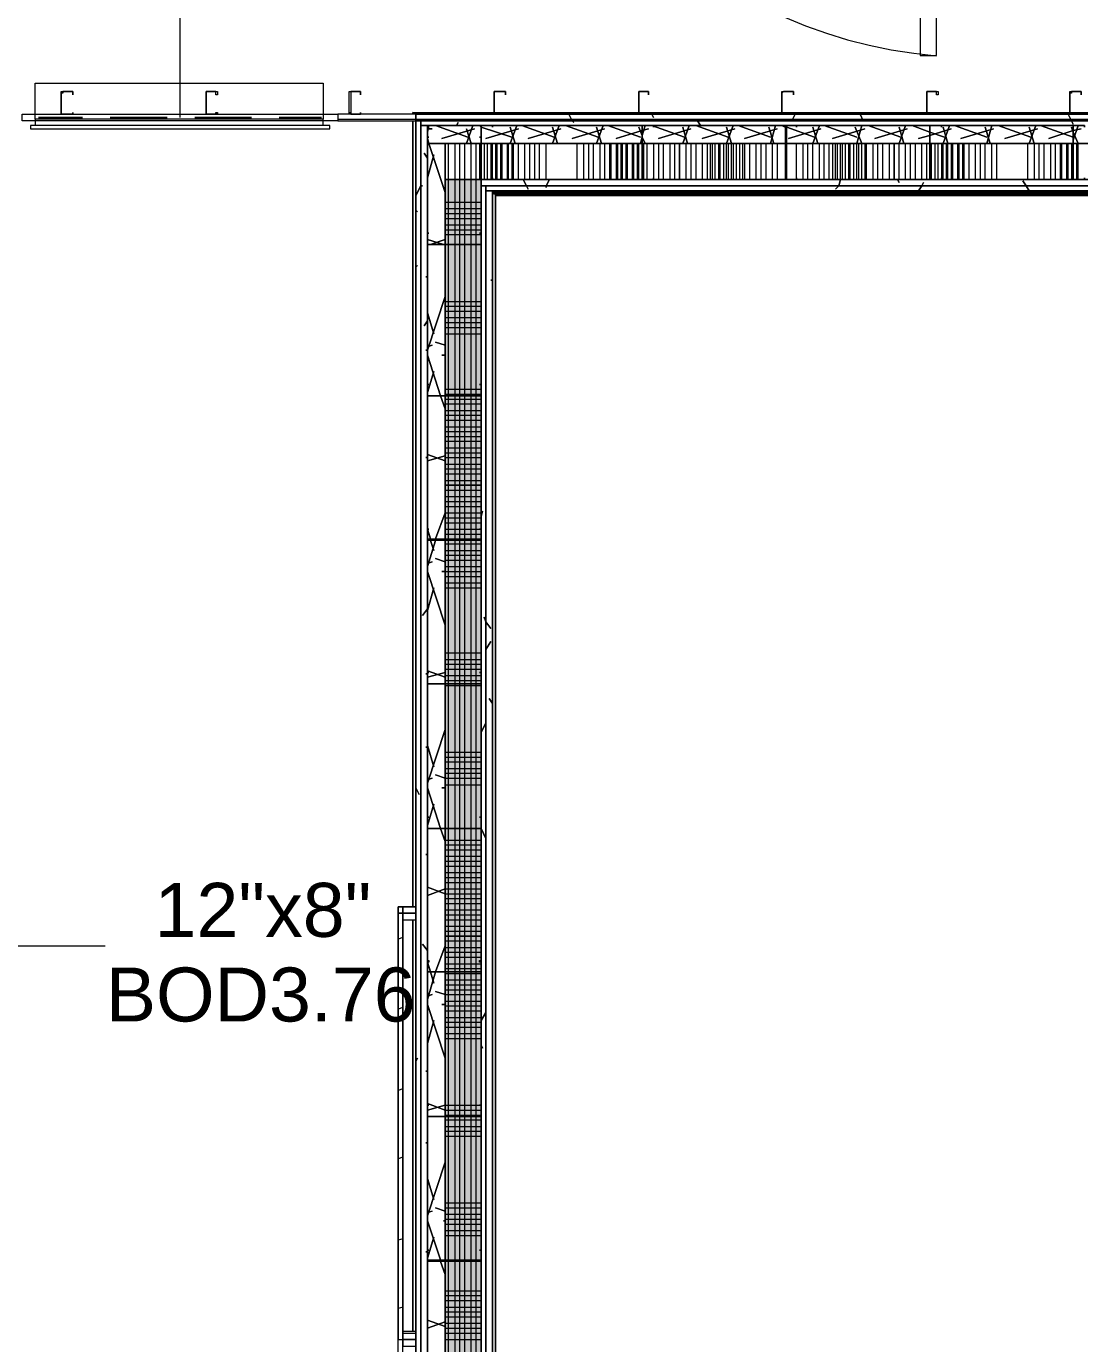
# Model space of a CAD drawing. Header units: metres. Extents: x -2 to 207, y -8 to 52.
# Drawn here: x 40.921 to 43.887, y 17.772 to 21.481 of the extents above; entities that cross this region are included whole.
import ezdxf

# ---------------------------------------------------------------- set-up
doc = ezdxf.new("R2010")
doc.units = ezdxf.units.M
doc.layers.add('HVAC - Ductos', color=5, linetype='Continuous', lineweight=0)
doc.layers.add('PDF_Text', color=7, linetype='Continuous', lineweight=0)
doc.layers.add('PDF_Geometry', color=7, linetype='Continuous', lineweight=0, true_color=0xaaaaaa)
doc.layers.add('PDF_Solid Fills', color=7, linetype='Continuous', lineweight=0, true_color=0xffffff)
doc.styles.add('PDF Helvetica', font='')
doc.styles.get('PDF Helvetica').set_extended_font_data('Helvetica')

msp = doc.modelspace()

# ---------------------------------------------------------------- hatches: boundary and pattern name
at = {"layer": 'PDF_Solid Fills', "lineweight": 0, "transparency": 33554559}
h = msp.add_hatch(color=256, dxfattribs=at)
h.paths.add_polyline_path([(42.1005, 17.197), (42.2013, 17.197), (42.2013, 21.0501), (42.1005, 21.0501)])
h.paths.add_polyline_path([(42.1005, 16.7892), (42.2013, 16.7892), (42.2013, 17.1924), (42.1005, 17.1924)])
h = msp.add_hatch(color=256, dxfattribs=at)
h.paths.add_polyline_path([(42.1005, 17.197), (42.2013, 17.197), (42.2013, 21.0501), (42.1005, 21.0501)])
h.paths.add_polyline_path([(42.1005, 16.7892), (42.2013, 16.7892), (42.2013, 17.1924), (42.1005, 17.1924)])

# ---------------------------------------------------------------- linework, layer by layer
at = {"layer": 'HVAC - Ductos', "lineweight": 0}
for points in [[(41.3537, 21.2243), (41.3537, 21.7924), (41.5553, 21.7924)], [(41.7707, 21.2014), (41.757, 21.2014), (41.757, 21.2197), (40.946, 21.2197), (40.946, 21.3205), (41.757, 21.3205), (41.757, 21.2197), (40.946, 21.2197), (40.946, 21.2014), (40.9323, 21.2014), (40.9323, 21.1922), (41.7753, 21.1922), (41.7753, 21.2014), (40.9323, 21.2014)], [(40.9552, 21.1922), (41.7478, 21.1922)], [(40.5932, 18.8921), (41.143, 18.8921)]]:
    msp.add_lwpolyline(points, dxfattribs=at)
for points in [[(40.9552, 21.2243), (41.0788, 21.2243)], [(41.1568, 21.2243), (41.3171, 21.2243)], [(41.395, 21.2243), (41.5553, 21.2243)], [(41.6332, 21.2243), (41.7524, 21.2243)]]:
    msp.add_lwpolyline(points, close=True, dxfattribs=at)
at = {"layer": 'PDF_Geometry', "lineweight": 0}
for points in [[(43.4384, 21.9436), (43.4384, 21.3984), (43.4842, 21.3984), (43.4842, 21.9436)], [(41.7982, 21.2197), (46.6914, 21.2197)], [(42.0089, 21.238), (42.238, 21.238), (42.6458, 21.238), (43.049, 21.238), (43.4568, 21.238), (43.86, 21.238), (44.2677, 21.238), (44.6709, 21.238)], [(42.0089, 21.2334), (42.0089, 21.238)], [(42.0089, 21.238), (42.0181, 21.2334)], [(42.0089, 21.2334), (42.0089, 21.238)], [(42.0181, 21.2334), (42.0089, 21.238)], [(42.0089, 21.238), (42.238, 21.238), (42.6458, 21.238), (43.049, 21.238), (43.4568, 21.238), (43.86, 21.238), (44.2677, 21.238), (44.6709, 21.238)], [(42.238, 21.2334), (42.0181, 21.2334), (46.0454, 21.2334), (45.9217, 21.2334)], [(42.238, 21.2334), (42.0181, 21.2334), (42.0181, 21.0181), (42.0181, 16.8212), (42.0181, 16.6059), (45.8301, 16.6059), (46.0454, 16.6059), (46.0454, 21.0181), (46.0454, 21.2334), (45.9217, 21.2334)], [(42.0181, 21.0181), (42.0181, 21.2151), (42.0181, 21.2334)], [(42.0181, 21.2334), (42.0181, 16.6059), (42.0181, 21.2334)], [(42.238, 21.2334), (42.0181, 21.2334)], [(42.238, 21.2334), (42.0181, 21.2334), (46.0454, 21.2334), (45.9217, 21.2334)], [(42.0181, 21.2151), (42.0181, 21.0181)], [(45.8576, 21.2014), (46.0271, 21.2014), (46.0271, 21.2151), (42.0319, 21.2151), (42.0319, 21.2014), (42.2014, 21.2014)], [(42.6458, 21.2334), (42.2701, 21.2334)], [(42.6458, 21.2334), (42.2701, 21.2334)], [(43.0535, 21.2334), (42.6733, 21.2334)], [(43.0535, 21.2334), (42.6733, 21.2334)], [(43.4568, 21.2334), (43.0811, 21.2334)], [(43.4568, 21.2334), (43.0811, 21.2334)], [(43.8645, 21.2334), (43.4842, 21.2334)], [(43.8645, 21.2334), (43.4842, 21.2334)], [(42.0502, 16.8212), (42.0502, 21.0181), (42.0502, 21.151), (42.0502, 21.2014), (42.2014, 21.2014), (42.0502, 21.2014), (42.0502, 21.151), (42.2014, 21.151), (42.6549, 21.151), (43.0627, 21.151), (43.4659, 21.151), (43.8691, 21.151), (44.2769, 21.151)], [(42.2334, 21.2014), (42.6595, 21.2014)], [(42.687, 21.2014), (43.0627, 21.2014)], [(43.0902, 21.2014), (43.4659, 21.2014)], [(43.498, 21.2014), (43.8737, 21.2014)], [(45.8621, 21.0501), (42.2014, 21.0501), (42.2014, 21.0319), (42.2014, 21.0181), (42.2014, 20.899), (42.2014, 21.0501), (42.1005, 21.0501), (42.1005, 20.8669), (42.1005, 20.4408), (42.1005, 20.0376), (42.1005, 20.4408), (42.1005, 20.8669), (42.1005, 21.151), (42.0502, 21.151), (42.0502, 16.6883)], [(44.6801, 21.0501), (44.6801, 21.151), (44.2769, 21.151), (43.8691, 21.151), (43.4659, 21.151), (43.0627, 21.151), (42.6549, 21.151), (42.2014, 21.151), (42.1005, 21.151), (42.1005, 21.0501), (42.1005, 21.0181), (42.1005, 20.8669), (42.1005, 20.4408), (42.1005, 20.0376), (42.2014, 20.0376)], [(44.2769, 21.151), (43.8691, 21.151), (43.4659, 21.151), (43.0627, 21.151), (42.6549, 21.151), (42.2014, 21.151), (42.1005, 21.151), (42.1005, 21.0501), (45.9629, 21.0501)], [(42.1097, 20.0376), (42.1097, 20.4408), (42.1097, 20.8669), (42.1097, 21.0501), (42.1097, 21.151)], [(42.1281, 20.0376), (42.1281, 20.4408), (42.1281, 20.8669), (42.1281, 21.0501), (42.1281, 21.151)], [(42.1418, 20.0376), (42.1418, 20.4408), (42.1418, 20.8669), (42.1418, 21.0501), (42.1418, 21.151)], [(42.1556, 20.0376), (42.1556, 20.4408), (42.1556, 20.8669), (42.1556, 21.0501), (42.1556, 21.151)], [(42.1739, 20.0376), (42.1739, 20.4408), (42.1739, 20.8669), (42.1739, 21.0501), (42.1739, 21.151)], [(42.1876, 20.0376), (42.1876, 20.4408), (42.1876, 20.8669), (42.1876, 21.0501), (42.1876, 21.151)], [(42.1968, 21.151), (42.1968, 21.0501)], [(42.2106, 21.151), (42.2106, 21.0501)], [(42.2197, 21.0501), (42.2197, 21.151)], [(42.2288, 21.151), (42.2288, 21.0501)], [(42.2334, 21.0501), (42.2334, 21.151)], [(42.2426, 21.151), (42.2426, 21.0501)], [(42.2472, 21.0501), (42.2472, 21.151)], [(42.2564, 21.151), (42.2564, 21.0501)], [(42.261, 21.0501), (42.261, 21.151)], [(42.2747, 21.151), (42.2747, 21.0501)], [(42.2792, 21.0501), (42.2792, 21.151)], [(42.2884, 21.151), (42.2884, 21.0501)], [(42.293, 21.0501), (42.293, 21.151)], [(42.3068, 21.0501), (42.3068, 21.151)], [(42.3251, 21.0501), (42.3251, 21.151)], [(42.3388, 21.0501), (42.3388, 21.151)], [(42.3526, 21.0501), (42.3526, 21.151)], [(42.3663, 21.0501), (42.3663, 21.151)], [(42.3846, 21.0501), (42.3846, 21.151)], [(42.4717, 21.151), (42.4717, 21.0501)], [(42.49, 21.151), (42.49, 21.0501)], [(42.5037, 21.151), (42.5037, 21.0501)], [(42.5175, 21.151), (42.5175, 21.0501)], [(42.5359, 21.151), (42.5359, 21.0501)], [(42.5496, 21.151), (42.5496, 21.0501)], [(42.5633, 21.151), (42.5633, 21.0501)], [(42.5679, 21.0501), (42.5679, 21.151)], [(42.5817, 21.151), (42.5817, 21.0501)], [(42.5863, 21.0501), (42.5863, 21.151)], [(42.5954, 21.151), (42.5954, 21.0501)], [(42.6, 21.0501), (42.6, 21.151)], [(42.6091, 21.151), (42.6091, 21.0501)], [(42.6137, 21.0501), (42.6137, 21.151)], [(42.6275, 21.151), (42.6275, 21.0501)], [(42.6321, 21.0501), (42.6321, 21.151)], [(42.6412, 21.151), (42.6412, 21.0501)], [(42.6458, 21.0501), (42.6458, 21.151)], [(42.6549, 21.151), (42.6549, 21.0501)], [(42.6595, 21.0501), (42.6595, 21.151)], [(42.6687, 21.151), (42.6687, 21.0501)], [(42.687, 21.151), (42.687, 21.0501)], [(42.7008, 21.151), (42.7008, 21.0501)], [(42.7145, 21.151), (42.7145, 21.0501)], [(42.7328, 21.151), (42.7328, 21.0501)], [(42.7466, 21.151), (42.7466, 21.0501)], [(42.7786, 21.151), (42.7786, 21.0501)], [(42.7924, 21.151), (42.7924, 21.0501)], [(42.8062, 21.151), (42.8062, 21.0501)], [(42.8245, 21.151), (42.8245, 21.0501)], [(42.8382, 21.151), (42.8382, 21.0501)], [(42.8474, 21.0501), (42.8474, 21.151)], [(42.852, 21.151), (42.852, 21.0501)], [(42.8612, 21.0501), (42.8612, 21.151)], [(42.8703, 21.151), (42.8703, 21.0501)], [(42.8749, 21.0501), (42.8749, 21.151)], [(42.884, 21.151), (42.884, 21.0501)], [(42.8932, 21.0501), (42.8932, 21.151)], [(42.8978, 21.151), (42.8978, 21.0501)], [(42.907, 21.0501), (42.907, 21.151)], [(42.9115, 21.151), (42.9115, 21.0501)], [(42.9207, 21.0501), (42.9207, 21.151)], [(42.9298, 21.151), (42.9298, 21.0501)], [(42.939, 21.0501), (42.939, 21.151)], [(42.9436, 21.151), (42.9436, 21.0501)], [(42.9574, 21.151), (42.9574, 21.0501)], [(42.9757, 21.151), (42.9757, 21.0501)], [(42.9894, 21.151), (42.9894, 21.0501)], [(43.0032, 21.151), (43.0032, 21.0501)], [(43.0215, 21.151), (43.0215, 21.0501)], [(43.0353, 21.151), (43.0353, 21.0501)], [(43.0902, 21.0501), (43.0902, 21.151)], [(43.1085, 21.0501), (43.1085, 21.151)], [(43.1223, 21.0501), (43.1223, 21.151)], [(43.1361, 21.0501), (43.1361, 21.151)], [(43.1544, 21.0501), (43.1544, 21.151)], [(43.1681, 21.0501), (43.1681, 21.151)], [(43.1819, 21.0501), (43.1819, 21.151)], [(43.191, 21.151), (43.191, 21.0501)], [(43.2001, 21.0501), (43.2001, 21.151)], [(43.2047, 21.151), (43.2047, 21.0501)], [(43.2139, 21.0501), (43.2139, 21.151)], [(43.2185, 21.151), (43.2185, 21.0501)], [(43.2277, 21.0501), (43.2277, 21.151)], [(43.2368, 21.151), (43.2368, 21.0501)], [(43.2414, 21.0501), (43.2414, 21.151)], [(43.2506, 21.151), (43.2506, 21.0501)], [(43.2598, 21.0501), (43.2598, 21.151)], [(43.2643, 21.151), (43.2643, 21.0501)], [(43.2735, 21.0501), (43.2735, 21.151)], [(43.2826, 21.151), (43.2826, 21.0501)], [(43.2872, 21.0501), (43.2872, 21.151)], [(43.3056, 21.0501), (43.3056, 21.151)], [(43.3193, 21.0501), (43.3193, 21.151)], [(43.333, 21.0501), (43.333, 21.151)], [(43.3514, 21.0501), (43.3514, 21.151)], [(43.3788, 21.0501), (43.3788, 21.151)], [(43.3972, 21.0501), (43.3972, 21.151)], [(43.411, 21.0501), (43.411, 21.151)], [(43.4247, 21.0501), (43.4247, 21.151)], [(43.443, 21.0501), (43.443, 21.151)], [(43.4568, 21.0501), (43.4568, 21.151)], [(43.4659, 21.151), (43.4659, 21.0501)], [(43.4705, 21.0501), (43.4705, 21.151)], [(43.4796, 21.151), (43.4796, 21.0501)], [(43.4888, 21.0501), (43.4888, 21.151)], [(43.498, 21.151), (43.498, 21.0501)], [(43.5026, 21.0501), (43.5026, 21.151)], [(43.5117, 21.151), (43.5117, 21.0501)], [(43.5163, 21.0501), (43.5163, 21.151)], [(43.5255, 21.151), (43.5255, 21.0501)], [(43.5301, 21.0501), (43.5301, 21.151)], [(43.5438, 21.151), (43.5438, 21.0501)], [(43.5484, 21.0501), (43.5484, 21.151)], [(43.5575, 21.151), (43.5575, 21.0501)], [(43.5621, 21.0501), (43.5621, 21.151)], [(43.5759, 21.0501), (43.5759, 21.151)], [(43.5942, 21.0501), (43.5942, 21.151)], [(43.6079, 21.0501), (43.6079, 21.151)], [(43.6217, 21.0501), (43.6217, 21.151)], [(43.64, 21.0501), (43.64, 21.151)], [(43.6537, 21.0501), (43.6537, 21.151)], [(43.7408, 21.151), (43.7408, 21.0501)], [(43.7591, 21.151), (43.7591, 21.0501)], [(43.7729, 21.151), (43.7729, 21.0501)], [(43.7866, 21.151), (43.7866, 21.0501)], [(43.805, 21.151), (43.805, 21.0501)], [(43.8187, 21.151), (43.8187, 21.0501)], [(43.8324, 21.151), (43.8324, 21.0501)], [(43.837, 21.0501), (43.837, 21.151)], [(43.8508, 21.151), (43.8508, 21.0501)], [(43.8554, 21.0501), (43.8554, 21.151)], [(43.8645, 21.151), (43.8645, 21.0501)], [(43.8691, 21.0501), (43.8691, 21.151)], [(43.8783, 21.151), (43.8783, 21.0501)], [(43.8828, 21.0501), (43.8828, 21.151)], [(42.2014, 17.1924), (42.2014, 16.803), (42.2151, 16.803), (42.2151, 21.0319), (42.2014, 21.0319), (42.2014, 20.899)], [(42.0181, 21.0181), (42.0181, 16.8212)], [(42.2426, 16.8304), (42.2426, 21.0043), (42.2426, 21.0089), (42.238, 21.0089), (42.2334, 21.0135), (42.2334, 21.0181), (42.2334, 16.8212)], [(42.2426, 16.8304), (42.2426, 21.0043), (42.2426, 21.0089), (42.238, 21.0089), (42.2334, 21.0135), (42.2334, 21.0181), (42.2334, 21.0135), (42.238, 21.0089), (42.2426, 21.0089), (42.2426, 21.0043), (45.8209, 21.0043), (45.8209, 21.0089), (45.8255, 21.0135), (45.8301, 21.0135), (45.8301, 21.0181), (42.2334, 21.0181), (42.2334, 16.8212)], [(45.8301, 16.8212), (45.8301, 21.0181), (42.2334, 21.0181), (45.8301, 21.0181), (45.8301, 21.0135), (45.8255, 21.0135), (45.8209, 21.0089), (45.8209, 21.0043), (42.2426, 21.0043), (42.2426, 21.0089), (42.238, 21.0089), (42.2334, 21.0135), (42.2334, 21.0181), (42.2334, 16.8212), (42.2334, 21.0181), (42.2334, 16.8212)], [(42.2334, 16.8212), (42.2334, 21.0181), (42.2334, 16.8212)], [(42.2334, 21.0181), (45.8301, 21.0181), (42.2334, 21.0181)], [(42.2334, 16.8212), (42.2334, 21.0135)], [(42.2334, 21.0135), (42.2334, 16.8212)], [(42.2426, 16.8304), (42.2426, 21.0089), (42.2426, 16.8304)], [(42.1005, 20.986), (42.2014, 20.986)], [(42.1005, 20.9677), (42.2014, 20.9677)], [(42.1005, 20.9539), (42.2014, 20.9539)], [(42.1005, 20.9402), (42.2014, 20.9402)], [(42.1005, 20.9219), (42.2014, 20.9219)], [(42.1005, 20.9081), (42.2014, 20.9081)], [(42.1005, 20.8944), (42.2014, 20.8944)], [(42.2014, 20.8669), (42.2014, 20.4729)], [(42.1005, 20.7065), (42.2014, 20.7065)], [(42.1005, 20.6928), (42.2014, 20.6928)], [(42.1005, 20.679), (42.2014, 20.679)], [(42.1005, 20.6607), (42.2014, 20.6607)], [(42.1005, 20.647), (42.2014, 20.647)], [(42.1005, 20.6332), (42.2014, 20.6332)], [(42.1005, 20.6149), (42.2014, 20.6149)], [(42.1005, 20.4591), (42.2014, 20.4591)], [(42.1005, 20.4454), (42.2014, 20.4454)], [(42.1005, 20.0651), (42.2014, 20.0651), (42.2014, 20.4408), (42.2014, 20.0651), (42.2014, 20.4408)], [(42.1005, 20.4316), (42.2014, 20.4316)], [(42.1005, 20.4179), (42.2014, 20.4179)], [(42.1005, 20.3996), (42.2014, 20.3996)], [(42.1005, 20.3858), (42.2014, 20.3858)], [(42.1005, 20.3721), (42.2014, 20.3721)], [(42.1005, 20.3537), (42.2014, 20.3537)], [(42.1005, 20.34), (42.2014, 20.34)], [(42.1005, 20.3263), (42.2014, 20.3263)], [(42.1005, 20.3125), (42.2014, 20.3125)], [(42.1005, 20.2942), (42.2014, 20.2942)], [(42.1005, 20.2804), (42.2014, 20.2804)], [(42.1005, 20.2667), (42.2014, 20.2667)], [(42.1005, 20.2484), (42.2014, 20.2484)], [(42.1005, 20.2346), (42.2014, 20.2346)], [(42.1005, 20.2209), (42.2014, 20.2209)], [(42.1005, 20.2026), (42.2014, 20.2026)], [(42.1005, 20.175), (42.2014, 20.175)], [(42.1005, 20.1567), (42.2014, 20.1567)], [(42.1005, 20.143), (42.2014, 20.143)], [(42.1005, 20.1292), (42.2014, 20.1292)], [(42.1005, 20.1109), (42.2014, 20.1109)], [(42.1005, 20.0972), (42.2014, 20.0972)], [(42.1005, 20.0834), (42.2014, 20.0834)], [(42.1005, 20.0514), (42.2014, 20.0514)], [(42.1005, 20.033), (42.1005, 19.6298), (42.1005, 19.2221), (42.1005, 18.8189), (42.1005, 18.4111), (42.1005, 18.0079)], [(42.1097, 18.0079), (42.1097, 18.4111), (42.1097, 18.8189), (42.1097, 19.2221), (42.1097, 19.6298), (42.1097, 20.033)], [(42.1281, 18.0079), (42.1281, 18.4111), (42.1281, 18.8189), (42.1281, 19.2221), (42.1281, 19.6298), (42.1281, 20.033)], [(42.1418, 17.197), (42.1418, 17.6001), (42.1418, 18.0079), (42.1418, 18.4111), (42.1418, 18.8189), (42.1418, 19.2221), (42.1418, 19.6298), (42.1418, 20.033)], [(42.1556, 17.197), (42.1556, 17.6001), (42.1556, 18.0079), (42.1556, 18.4111), (42.1556, 18.8189), (42.1556, 19.2221), (42.1556, 19.6298), (42.1556, 20.033)], [(42.1739, 17.197), (42.1739, 17.6001), (42.1739, 18.0079), (42.1739, 18.4111), (42.1739, 18.8189), (42.1739, 19.2221), (42.1739, 19.6298), (42.1739, 20.033)], [(42.1876, 17.197), (42.1876, 17.6001), (42.1876, 18.0079), (42.1876, 18.4111), (42.1876, 18.8189), (42.1876, 19.2221), (42.1876, 19.6298), (42.1876, 20.033)], [(42.2014, 20.033), (42.2014, 19.6619)], [(42.1005, 20.0239), (42.2014, 20.0239)], [(42.1005, 20.0055), (42.2014, 20.0055)], [(42.1005, 19.9918), (42.2014, 19.9918)], [(42.1005, 19.9781), (42.2014, 19.9781)], [(42.1005, 19.9597), (42.2014, 19.9597)], [(42.1005, 19.946), (42.2014, 19.946)], [(42.1005, 19.9323), (42.2014, 19.9323)], [(42.1005, 19.9139), (42.2014, 19.9139)], [(42.1005, 19.9001), (42.2014, 19.9001)], [(42.1005, 19.7169), (42.2014, 19.7169)], [(42.1005, 19.6986), (42.2014, 19.6986)], [(42.1005, 19.6848), (42.2014, 19.6848)], [(42.1005, 19.6711), (42.2014, 19.6711)], [(42.1005, 19.6528), (42.2014, 19.6528)], [(42.1005, 19.639), (42.2014, 19.639)], [(42.1005, 19.6252), (42.2014, 19.6252)], [(42.2014, 19.6298), (42.2014, 19.2541)], [(42.1005, 19.4374), (42.2014, 19.4374)], [(42.1005, 19.4237), (42.2014, 19.4237)], [(42.1005, 19.4099), (42.2014, 19.4099)], [(42.1005, 19.3916), (42.2014, 19.3916)], [(42.1005, 19.3779), (42.2014, 19.3779)], [(42.1005, 19.3641), (42.2014, 19.3641)], [(42.1005, 19.3458), (42.2014, 19.3458)], [(42.2014, 19.2267), (42.2014, 18.8509)], [(42.1005, 19.19), (42.2014, 19.19)], [(42.1005, 19.1762), (42.2014, 19.1762)], [(42.1005, 19.1625), (42.2014, 19.1625)], [(42.1005, 19.1442), (42.2014, 19.1442)], [(42.1005, 19.1304), (42.2014, 19.1304)], [(42.1005, 19.1167), (42.2014, 19.1167)], [(42.1005, 19.0984), (42.2014, 19.0984)], [(42.1005, 19.0846), (42.2014, 19.0846)], [(42.1005, 19.0708), (42.2014, 19.0708)], [(42.1005, 19.0526), (42.2014, 19.0526)], [(42.1005, 19.0388), (42.2014, 19.0388)], [(42.1005, 19.025), (42.2014, 19.025)], [(42.1005, 19.0113), (42.2014, 19.0113)], [(42.1005, 18.993), (42.2014, 18.993)], [(41.9815, 18.9838), (41.9815, 18.9655), (42.0181, 18.9655), (42.0181, 17.8063), (41.9815, 17.8063), (41.9815, 17.788)], [(42.0181, 18.9655), (42.0181, 17.8063)], [(42.1005, 18.9792), (42.2014, 18.9792)], [(42.1005, 18.9655), (42.2014, 18.9655)], [(42.1005, 18.9472), (42.2014, 18.9472)], [(42.1005, 18.9334), (42.2014, 18.9334)], [(41.9815, 18.9151), (41.9677, 18.9105)], [(42.1005, 18.9059), (42.2014, 18.9059)], [(42.1005, 18.8876), (42.2014, 18.8876)], [(42.1005, 18.8739), (42.2014, 18.8739)], [(42.1005, 18.8601), (42.2014, 18.8601)], [(42.1005, 18.8418), (42.2014, 18.8418)], [(42.1005, 18.8281), (42.2014, 18.8281)], [(42.1005, 18.4432), (42.2014, 18.4432), (42.2014, 18.8189), (42.2014, 18.4432), (42.2014, 18.8189)], [(42.1005, 18.8143), (42.2014, 18.8143)], [(42.1005, 18.7959), (42.2014, 18.7959)], [(42.1005, 18.7822), (42.2014, 18.7822)], [(42.1005, 18.7685), (42.2014, 18.7685)], [(42.1005, 18.7547), (42.2014, 18.7547)], [(42.1005, 18.7364), (42.2014, 18.7364)], [(41.9815, 18.7181), (41.9677, 18.7135)], [(42.1005, 18.7227), (42.2014, 18.7227)], [(42.1005, 18.7089), (42.2014, 18.7089)], [(42.1005, 18.6906), (42.2014, 18.6906)], [(42.1005, 18.6769), (42.2014, 18.6769)], [(42.1005, 18.6631), (42.2014, 18.6631)], [(42.1005, 18.6448), (42.2014, 18.6448)], [(42.1005, 18.631), (42.2014, 18.631)], [(41.9815, 18.489), (41.9677, 18.4844)], [(42.1005, 18.4294), (42.2014, 18.4294)], [(42.1005, 18.4157), (42.2014, 18.4157), (42.2014, 18.0354), (42.2014, 18.4157), (42.2014, 18.0354)], [(42.1005, 18.402), (42.2014, 18.402)], [(42.1005, 18.3836), (42.2014, 18.3836)], [(42.1005, 18.3699), (42.2014, 18.3699)], [(42.1005, 18.3561), (42.2014, 18.3561)], [(41.9815, 18.2966), (41.9677, 18.292)], [(42.1005, 18.1683), (42.2014, 18.1683)], [(42.1005, 18.1545), (42.2014, 18.1545)], [(42.1005, 18.1362), (42.2014, 18.1362)], [(42.1005, 18.1225), (42.2014, 18.1225)], [(42.1005, 18.1087), (42.2014, 18.1087)], [(41.9815, 18.0674), (41.9677, 18.0629)], [(42.1005, 18.0904), (42.2014, 18.0904)], [(42.1005, 18.0766), (42.2014, 18.0766)], [(42.1005, 17.6322), (42.2014, 17.6322), (42.2014, 18.0079), (42.2014, 17.6322), (42.2014, 18.0079)], [(42.1005, 18.0034), (42.1005, 17.6001), (42.1005, 17.1924), (42.1005, 16.7892), (42.1005, 16.6883), (42.3754, 16.6883), (42.7786, 16.6883), (43.1864, 16.6883), (43.5896, 16.6883), (43.9974, 16.6883), (44.4006, 16.6883), (43.9974, 16.6883), (43.5896, 16.6883), (43.1864, 16.6883), (42.7786, 16.6883), (42.3754, 16.6883), (42.1005, 16.6883), (42.1005, 16.7892), (42.1005, 16.8212), (42.2014, 16.8212), (42.2014, 17.1924), (42.2014, 16.7892), (42.3434, 16.7892), (42.2014, 16.7892)], [(42.1005, 17.6001), (42.1005, 18.0034), (42.1005, 17.6001)], [(42.1097, 16.6883), (42.1097, 16.7892), (42.1097, 17.1924), (42.1097, 17.6001), (42.1097, 18.0034)], [(42.1281, 17.197), (42.1281, 17.6001), (42.1281, 18.0034)], [(42.1005, 17.9209), (42.2014, 17.9209)], [(42.1005, 17.9071), (42.2014, 17.9071)], [(42.1005, 17.8934), (42.2014, 17.8934)], [(41.9815, 17.875), (41.9677, 17.8705)], [(42.1005, 17.875), (42.2014, 17.875)], [(42.1005, 17.8613), (42.2014, 17.8613)], [(42.1005, 17.8476), (42.2014, 17.8476)], [(42.1005, 17.8292), (42.2014, 17.8292)], [(42.1005, 17.8155), (42.2014, 17.8155)], [(45.8301, 16.6059), (42.0181, 16.6059), (42.0181, 16.7205), (41.9815, 16.7205), (41.9815, 16.7388), (41.9677, 16.7388), (41.9677, 17.7834), (41.9815, 17.7834), (42.0181, 17.7834), (41.9815, 17.7834), (41.9815, 17.8017), (42.0181, 17.8017)], [(41.9677, 17.7834), (41.9815, 17.7834)], [(42.1005, 17.8017), (42.2014, 17.8017)], [(42.1005, 17.7834), (42.2014, 17.7834)]]:
    msp.add_lwpolyline(points, dxfattribs=at)
for points in [[(41.0239, 21.2334), (41.0193, 21.2334), (41.0193, 21.293), (41.0193, 21.2976), (41.0239, 21.2976), (41.0514, 21.2976), (41.0514, 21.2884), (41.0514, 21.2976), (41.0239, 21.2976), (41.0239, 21.293), (41.0193, 21.293), (41.0193, 21.2334), (41.0239, 21.2334), (41.0514, 21.2334)], [(41.4271, 21.2334), (41.4271, 21.293), (41.4271, 21.2976), (41.4591, 21.2976), (41.4591, 21.2884), (41.4545, 21.2884), (41.4545, 21.2976), (41.4271, 21.2976), (41.4271, 21.293), (41.4271, 21.2334), (41.4545, 21.2334), (41.4545, 21.238), (41.4591, 21.238), (41.4591, 21.2334)], [(41.8348, 21.2334), (41.8302, 21.2334), (41.8302, 21.293), (41.8302, 21.2976), (41.8348, 21.2976), (41.8623, 21.2976), (41.8623, 21.2884), (41.8623, 21.2976), (41.8348, 21.2976), (41.8348, 21.293), (41.8348, 21.2334), (41.8623, 21.2334)], [(42.238, 21.2334), (42.238, 21.293), (42.238, 21.2976), (42.2701, 21.2976), (42.2701, 21.2884), (42.2701, 21.2976), (42.238, 21.2976), (42.238, 21.293), (42.238, 21.2334), (42.2701, 21.2334)], [(42.6458, 21.2334), (42.6458, 21.293), (42.6458, 21.2976), (42.6733, 21.2976), (42.6733, 21.2884), (42.6733, 21.2976), (42.6458, 21.2976), (42.6458, 21.293), (42.6458, 21.2334), (42.6733, 21.2334)], [(43.0535, 21.2334), (43.049, 21.2334), (43.049, 21.293), (43.049, 21.2976), (43.0535, 21.2976), (43.0811, 21.2976), (43.0811, 21.2884), (43.0811, 21.2976), (43.0535, 21.2976), (43.049, 21.293), (43.049, 21.2334), (43.0535, 21.2334), (43.0811, 21.2334)], [(43.4568, 21.2334), (43.4568, 21.293), (43.4568, 21.2976), (43.4888, 21.2976), (43.4888, 21.2884), (43.4842, 21.2884), (43.4842, 21.2976), (43.4568, 21.2976), (43.4568, 21.293), (43.4568, 21.2334), (43.4842, 21.2334), (43.4842, 21.238), (43.4888, 21.238), (43.4888, 21.2334)], [(43.8645, 21.2334), (43.86, 21.2334), (43.86, 21.293), (43.86, 21.2976), (43.8645, 21.2976), (43.892, 21.2976), (43.892, 21.2884), (43.892, 21.2976), (43.8645, 21.2976), (43.8645, 21.293), (43.86, 21.293), (43.86, 21.2334), (43.8645, 21.2334), (43.892, 21.2334)], [(40.9093, 21.2151), (40.9093, 21.2334), (41.7982, 21.2334), (41.7982, 21.2151)], [(41.0514, 21.238), (41.0514, 21.2334)], [(46.6914, 21.2334), (41.7982, 21.2334), (41.7982, 21.2151), (46.6914, 21.2151)], [(41.8623, 21.238), (41.8623, 21.2334)], [(41.9815, 18.9838), (42.0181, 18.9838), (41.9815, 18.9838), (41.9815, 19.0022), (41.9677, 19.0022), (41.9677, 18.9838), (41.9677, 17.7834), (41.9677, 18.9838), (41.9815, 18.9838), (41.9677, 18.9838), (41.9677, 19.0022), (41.9815, 19.0022), (41.9815, 18.9838), (41.9815, 17.7834), (41.9815, 18.9838), (41.9815, 19.0022), (42.0181, 19.0022), (42.0181, 21.2151), (42.0181, 19.0022), (41.9815, 19.0022)], [(42.0089, 21.2151), (42.0089, 19.0022)], [(46.0454, 21.2334), (42.0181, 21.2334), (42.0181, 21.2151), (46.0454, 21.2151)], [(42.0181, 21.2151), (42.0181, 16.6197), (42.0319, 16.6197), (42.0319, 21.2151)], [(42.0319, 16.8212), (42.0319, 16.638), (42.0319, 16.6197), (45.8301, 16.6197), (46.0133, 16.6197), (46.0271, 16.6197), (46.0271, 21.0181), (46.0271, 21.2014), (46.0271, 21.2151), (42.0319, 21.2151), (42.0319, 21.2014), (42.0319, 21.0181)], [(42.2701, 21.238), (42.2701, 21.2334)], [(42.2701, 21.2334), (42.6458, 21.2334)], [(42.6733, 21.238), (42.6733, 21.2334)], [(42.6733, 21.2334), (43.0535, 21.2334)], [(43.0811, 21.238), (43.0811, 21.2334)], [(43.0811, 21.2334), (43.4568, 21.2334)], [(43.4842, 21.2334), (43.8645, 21.2334)], [(42.0319, 21.2014), (42.0319, 16.638), (42.0502, 16.638), (42.0502, 21.2014)], [(42.0502, 21.1968), (42.0502, 21.2014), (42.2014, 21.2014), (42.2014, 21.1968), (42.2014, 21.1693), (42.1968, 21.1693), (42.2014, 21.1693), (42.2014, 21.1968), (42.2014, 21.2014), (42.0502, 21.2014), (42.0502, 21.1968), (42.0502, 21.1693)], [(42.2334, 21.2014), (42.2014, 21.2014), (42.2014, 21.0501), (42.2334, 21.0501), (42.2334, 21.0547), (42.2334, 21.0501), (42.2014, 21.0501), (42.2014, 21.2014), (42.2334, 21.2014), (42.2334, 21.1968)], [(42.2334, 21.2014), (42.6595, 21.2014)], [(42.687, 21.2014), (42.6595, 21.2014), (42.6549, 21.2014), (42.6549, 21.0501), (42.6595, 21.0501), (42.687, 21.0501), (42.687, 21.0547), (42.687, 21.0501), (42.6595, 21.0501), (42.6549, 21.0501), (42.6549, 21.2014), (42.6595, 21.2014), (42.687, 21.2014), (42.687, 21.1968)], [(42.687, 21.2014), (43.0627, 21.2014)], [(43.0902, 21.2014), (43.0627, 21.2014), (43.0581, 21.2014), (43.0581, 21.0501), (43.0627, 21.0501), (43.0902, 21.0501), (43.0902, 21.0547), (43.0902, 21.0501), (43.0627, 21.0501), (43.0627, 21.2014), (43.0902, 21.2014), (43.0902, 21.1968)], [(43.0902, 21.2014), (43.4659, 21.2014)], [(43.498, 21.2014), (43.4659, 21.2014), (43.4659, 21.0501), (43.498, 21.0501), (43.498, 21.0547), (43.498, 21.0501), (43.4659, 21.0501), (43.4659, 21.2014), (43.498, 21.2014), (43.498, 21.1968)], [(43.498, 21.2014), (43.8737, 21.2014)], [(43.9012, 21.2014), (43.8737, 21.2014), (43.8691, 21.2014), (43.8691, 21.0501), (43.8737, 21.0501), (43.9012, 21.0501), (43.9012, 21.0547), (43.9012, 21.0501), (43.8737, 21.0501), (43.8691, 21.0501), (43.8691, 21.2014), (43.8737, 21.2014), (43.9012, 21.2014), (43.9012, 21.1968)], [(42.0548, 21.1693), (42.0502, 21.1693)], [(42.7604, 21.0501), (42.7604, 21.151)], [(43.3651, 21.151), (43.3651, 21.0501)], [(45.8621, 21.0501), (42.2014, 21.0501), (42.2014, 21.0319), (45.8621, 21.0319)], [(42.2151, 16.8212), (42.2151, 16.803), (45.8301, 16.803), (45.8438, 16.803), (45.8438, 21.0181), (45.8438, 21.0319), (42.2151, 21.0319), (42.2151, 21.0181)], [(42.2151, 21.0181), (45.8438, 21.0181), (45.8438, 21.0319), (42.2151, 21.0319)], [(42.2334, 16.8212), (42.2334, 21.0181), (42.2151, 21.0181), (42.2151, 16.8212)], [(42.2334, 21.0181), (45.8301, 21.0181), (45.8301, 16.8212), (42.2334, 16.8212)], [(42.2334, 21.0135), (45.8301, 21.0135), (42.2334, 21.0135), (45.8255, 21.0135)], [(42.2334, 16.8212), (42.2334, 21.0135)], [(45.8209, 21.0043), (45.8209, 21.0089), (45.8255, 21.0135), (45.8301, 21.0135), (45.8301, 21.0181), (45.8301, 20.8852), (45.8301, 21.0181), (45.8301, 20.8852), (45.8301, 21.0181), (45.8301, 21.0135), (45.8255, 21.0135), (45.8209, 21.0089), (45.8209, 21.0043), (45.8209, 20.8852), (45.8209, 21.0043), (45.8209, 20.8852), (45.8209, 21.0089), (42.2426, 21.0089), (45.8209, 21.0089), (45.8209, 20.8852)], [(45.7476, 21.0181), (42.2747, 21.0181)], [(42.2014, 20.8669), (42.0502, 20.8669), (42.0502, 20.899), (42.0548, 20.899), (42.0502, 20.899), (42.0502, 20.8669), (42.2014, 20.8669), (42.2014, 20.899)], [(42.1968, 20.899), (42.2014, 20.899)], [(42.2014, 20.8669), (42.2014, 20.4729)], [(42.2014, 20.4408), (42.0502, 20.4408), (42.0502, 20.4729), (42.0548, 20.4729), (42.0502, 20.4729), (42.0502, 20.4408), (42.2014, 20.4408), (42.2014, 20.4729)], [(42.1968, 20.4729), (42.2014, 20.4729)], [(42.2014, 20.1888), (42.1005, 20.1888)], [(42.2014, 20.0376), (42.2014, 20.033), (42.0502, 20.033), (42.0502, 20.0376), (42.0502, 20.0651), (42.0548, 20.0651), (42.0502, 20.0651), (42.0502, 20.0376), (42.2014, 20.0376), (42.2014, 20.0651)], [(42.1005, 20.033), (42.1005, 19.6298), (42.1005, 19.2221), (42.1005, 18.8189), (42.1005, 18.4111), (42.1005, 18.0079), (42.1005, 18.4111), (42.1005, 18.8189), (42.1005, 19.2221), (42.1005, 19.6298)], [(42.1968, 20.0651), (42.2014, 20.0651)], [(42.2014, 20.033), (42.2014, 19.6619)], [(42.2014, 19.6298), (42.0502, 19.6298), (42.0502, 19.6619), (42.0548, 19.6619), (42.0502, 19.6619), (42.0502, 19.6298), (42.2014, 19.6298), (42.2014, 19.6619)], [(42.1968, 19.6619), (42.2014, 19.6619)], [(42.2014, 19.6298), (42.2014, 19.2541)], [(42.2014, 19.2267), (42.2014, 19.2221), (42.0502, 19.2221), (42.0502, 19.2267), (42.0502, 19.2541), (42.0548, 19.2541), (42.0502, 19.2541), (42.0502, 19.2267), (42.0502, 19.2221), (42.2014, 19.2221), (42.2014, 19.2267), (42.2014, 19.2541)], [(42.1968, 19.2541), (42.2014, 19.2541)], [(42.2014, 19.2267), (42.2014, 18.8509)], [(42.0089, 18.9655), (42.0089, 17.8063)], [(42.2014, 18.9197), (42.1005, 18.9197)], [(42.2014, 18.8189), (42.0502, 18.8189), (42.0502, 18.8509), (42.0548, 18.8509), (42.0548, 18.8464), (42.0502, 18.8464), (42.0502, 18.8189), (42.2014, 18.8189), (42.2014, 18.8464), (42.1968, 18.8464), (42.1968, 18.8509), (42.2014, 18.8509)], [(42.2014, 18.4157), (42.2014, 18.4111), (42.0502, 18.4111), (42.0502, 18.4157), (42.0502, 18.4432), (42.0548, 18.4432), (42.0502, 18.4432), (42.0502, 18.4157), (42.0502, 18.4111), (42.2014, 18.4111), (42.2014, 18.4157), (42.2014, 18.4432)], [(42.1968, 18.4432), (42.2014, 18.4432)], [(42.2014, 18.0079), (42.2014, 18.0034), (42.0502, 18.0034), (42.0502, 18.0079), (42.0502, 18.0354), (42.0548, 18.0354), (42.0502, 18.0354), (42.0502, 18.0079), (42.2014, 18.0079), (42.2014, 18.0354)], [(42.1968, 18.0354), (42.2014, 18.0354)], [(42.0181, 16.7571), (41.9815, 16.7571), (41.9815, 16.7388), (42.0181, 16.7388), (41.9815, 16.7388), (41.9815, 15.6896), (41.9677, 15.6896), (41.9677, 16.7388), (41.9815, 16.7388), (41.9815, 17.7834), (41.9815, 17.7651), (42.0181, 17.7651)]]:
    msp.add_lwpolyline(points, close=True, dxfattribs=at)
at = {"layer": 'PDF_Geometry', "color": 254, "lineweight": 0, "true_color": 0xd2d2d2}
for points in [[(42.2701, 21.293), (42.2701, 21.2976)], [(41.8302, 21.238), (41.8348, 21.238)], [(43.0581, 21.0823), (43.0627, 21.0823)], [(42.6549, 21.0547), (42.6549, 21.0593)], [(42.1372, 20.033), (42.1372, 20.0376)], [(42.1189, 18.0034), (42.1189, 18.0079)]]:
    msp.add_lwpolyline(points, dxfattribs=at)
at = {"layer": 'PDF_Geometry', "color": 254, "lineweight": 0, "true_color": 0xeaeaea}
for points in [[(42.4579, 21.2151), (42.4625, 21.2105), (42.4579, 21.2151), (42.4488, 21.2334)], [(42.6825, 21.2334), (42.687, 21.2243)], [(42.8108, 21.2151), (42.8199, 21.2014)], [(43.0765, 21.2151), (43.0857, 21.2334)], [(43.2689, 21.2334), (43.2781, 21.2151)], [(43.8645, 21.2151), (43.8691, 21.2059), (43.8645, 21.2151), (43.8554, 21.2334)], [(42.1326, 21.2014), (42.1372, 21.2105)], [(42.041, 21.1235), (42.0502, 21.1097)], [(42.0319, 21.0319), (42.0364, 21.0319), (42.0319, 21.0319), (42.0181, 21.0043)], [(42.3205, 21.0501), (42.3297, 21.0319), (42.3342, 21.0227), (42.3297, 21.0319)], [(42.3846, 21.0319), (42.3938, 21.0501), (42.3846, 21.0319), (42.3846, 21.0273)], [(43.2093, 21.0319), (43.2139, 21.0501), (43.2093, 21.0319), (43.2001, 21.0227)], [(43.3743, 21.0501), (43.3788, 21.041)], [(43.443, 21.0319), (43.4476, 21.041), (43.443, 21.0319), (43.4338, 21.0181)], [(43.7271, 21.0456), (43.7363, 21.0319), (43.7454, 21.0181), (43.7363, 21.0319)], [(42.0181, 20.9631), (42.0227, 20.9585)], [(42.0181, 20.8028), (42.0227, 20.8074)], [(42.0502, 20.7752), (42.0456, 20.7752)], [(42.2288, 20.7661), (42.2334, 20.7661)], [(42.041, 20.6378), (42.0502, 20.6516)], [(42.0502, 20.5691), (42.0456, 20.5691)], [(42.0502, 20.2667), (42.0456, 20.2667)], [(42.2014, 20.1018), (42.206, 20.1155)], [(42.0364, 19.8223), (42.0502, 19.8406)], [(42.2106, 19.8177), (42.2151, 19.8039), (42.2288, 19.7856), (42.2151, 19.8039)], [(42.2151, 19.7169), (42.2151, 19.726), (42.2288, 19.749), (42.2151, 19.726)], [(42.0502, 19.6574), (42.0456, 19.6574)], [(42.2243, 19.5886), (42.2334, 19.5748)], [(42.2014, 19.4924), (42.2151, 19.5199)], [(42.0502, 19.4511), (42.0456, 19.4511)], [(42.0181, 19.3366), (42.0273, 19.3183)], [(42.2014, 19.2221), (42.2151, 19.1946)], [(42.0502, 19.1488), (42.0456, 19.1488)], [(42.0364, 18.8967), (42.0502, 18.8785)], [(42.2014, 18.6814), (42.2151, 18.7043)], [(42.2014, 18.6127), (42.206, 18.6036)], [(42.0181, 18.5669), (42.0227, 18.576)], [(42.0502, 18.5394), (42.0456, 18.5394)], [(42.0502, 18.3378), (42.0456, 18.3378)], [(42.0502, 18.0308), (42.0456, 18.0308)]]:
    msp.add_lwpolyline(points, close=True, dxfattribs=at)
at = {"layer": 'PDF_Geometry', "color": 254, "lineweight": 0, "true_color": 0xdddddd}
for points in [[(42.0548, 21.2014), (42.0502, 21.183)], [(42.0639, 21.1922), (42.0502, 21.1922)], [(42.0731, 21.2014), (42.1647, 21.1693)], [(42.183, 21.1922), (42.0914, 21.1647)], [(42.1785, 21.2014), (42.1602, 21.151)], [(42.1602, 21.1922), (42.1739, 21.151)], [(42.1968, 21.2014), (42.2014, 21.1968), (42.2884, 21.1693), (42.2014, 21.1968)], [(42.3068, 21.1922), (42.2151, 21.1647)], [(42.3022, 21.2014), (42.2838, 21.151)], [(42.2838, 21.1968), (42.2976, 21.151)], [(42.3159, 21.2014), (42.4075, 21.1693)], [(42.4259, 21.1922), (42.3342, 21.1647)], [(42.4213, 21.2014), (42.403, 21.151)], [(42.403, 21.1968), (42.4167, 21.151)], [(42.4396, 21.2014), (42.5313, 21.1693)], [(42.5496, 21.1922), (42.4579, 21.1647)], [(42.545, 21.2014), (42.5267, 21.151)], [(42.5267, 21.1968), (42.5404, 21.151)], [(42.5587, 21.2014), (42.6503, 21.1693)], [(42.6733, 21.1922), (42.6549, 21.1876), (42.5817, 21.1647), (42.6549, 21.1876)], [(42.6641, 21.2014), (42.6549, 21.1739), (42.6458, 21.1968), (42.6549, 21.1739)], [(42.6825, 21.2014), (42.7741, 21.1693)], [(42.7924, 21.1922), (42.7008, 21.1647)], [(42.7878, 21.2014), (42.7695, 21.151)], [(42.7695, 21.1968), (42.7832, 21.151)], [(42.8062, 21.2014), (42.8978, 21.1693)], [(42.9161, 21.1922), (42.8245, 21.1647)], [(42.9115, 21.2014), (42.8932, 21.151)], [(42.8932, 21.1968), (42.907, 21.151)], [(42.9252, 21.2014), (43.0169, 21.1693)], [(43.0353, 21.1922), (42.9436, 21.1647)], [(43.0123, 21.1968), (43.0261, 21.151)], [(43.0307, 21.2014), (43.0169, 21.151)], [(43.049, 21.2014), (43.0581, 21.1968)], [(43.0627, 21.1968), (43.1406, 21.1693)], [(43.1589, 21.1922), (43.0673, 21.1647)], [(43.1544, 21.2014), (43.1361, 21.151)], [(43.1361, 21.1968), (43.1498, 21.151)], [(43.1681, 21.2014), (43.2598, 21.1693)], [(43.2826, 21.1922), (43.191, 21.1647)], [(43.2552, 21.1968), (43.2735, 21.151)], [(43.2735, 21.2014), (43.2598, 21.151)], [(43.2918, 21.2014), (43.3834, 21.1693)], [(43.4018, 21.1922), (43.3102, 21.1647)], [(43.3972, 21.2014), (43.3788, 21.151)], [(43.3788, 21.1968), (43.3926, 21.151)], [(43.4155, 21.2014), (43.4659, 21.183), (43.5072, 21.1693), (43.4659, 21.183)], [(43.5255, 21.1922), (43.4659, 21.1739), (43.4338, 21.1647), (43.4659, 21.1739)], [(43.5209, 21.2014), (43.5026, 21.151)], [(43.5026, 21.1968), (43.5163, 21.151)], [(43.5347, 21.2014), (43.6263, 21.1693)], [(43.6446, 21.1922), (43.553, 21.1647)], [(43.6217, 21.1968), (43.6355, 21.151)], [(43.64, 21.2014), (43.6263, 21.151)], [(43.6583, 21.2014), (43.7499, 21.1693)], [(43.7683, 21.1922), (43.6767, 21.1647)], [(43.7637, 21.2014), (43.7454, 21.151)], [(43.7454, 21.1968), (43.7591, 21.151)], [(43.7775, 21.2014), (43.8691, 21.1693)], [(43.892, 21.1922), (43.8691, 21.1876), (43.8004, 21.1647), (43.8691, 21.1876)], [(43.8645, 21.1968), (43.8691, 21.183), (43.8828, 21.151), (43.8691, 21.183)], [(43.8828, 21.2014), (43.8691, 21.1601)], [(42.0502, 21.1647), (42.0548, 21.151), (42.1005, 21.0135), (42.0548, 21.151)], [(42.6549, 21.1693), (42.6641, 21.151), (42.6549, 21.1693), (42.6503, 21.151)], [(43.8691, 21.1555), (43.8691, 21.151)], [(42.0685, 21.1189), (42.0502, 21.0547)], [(42.0502, 20.8806), (42.0959, 20.8669)], [(42.0548, 20.8669), (42.0502, 20.8669)], [(42.1005, 20.8806), (42.0593, 20.8669)], [(42.1005, 20.7203), (42.0502, 20.5691)], [(42.0502, 20.6745), (42.0685, 20.6149)], [(42.0731, 20.592), (42.1005, 20.5828)], [(42.0639, 20.5828), (42.0502, 20.5783)], [(42.0502, 20.5553), (42.0868, 20.4408), (42.1005, 20.4041), (42.0868, 20.4408)], [(42.1005, 20.5553), (42.0914, 20.5553)], [(42.0685, 20.5095), (42.0502, 20.4499)], [(42.0502, 20.2758), (42.1005, 20.2575)], [(42.1005, 20.2712), (42.0502, 20.2575)], [(42.1005, 20.1109), (42.0731, 20.0376)], [(42.0502, 20.0651), (42.0593, 20.0376)], [(42.0731, 20.033), (42.0502, 19.9597)], [(42.0593, 20.033), (42.0685, 20.0055)], [(42.0639, 19.9735), (42.0502, 19.9689)], [(42.0731, 19.9826), (42.1005, 19.9735)], [(42.0502, 19.946), (42.1005, 19.7948)], [(42.1005, 19.946), (42.0914, 19.946)], [(42.0685, 19.9001), (42.0502, 19.836)], [(42.0502, 19.6665), (42.1005, 19.6482)], [(42.1005, 19.6619), (42.0502, 19.6482)], [(42.1005, 19.5016), (42.0502, 19.3503)], [(42.0502, 19.4557), (42.0685, 19.3962)], [(42.0639, 19.3641), (42.0502, 19.3595)], [(42.0731, 19.3733), (42.1005, 19.3641)], [(42.0502, 19.3366), (42.0868, 19.2221), (42.1005, 19.1854), (42.0868, 19.2221)], [(42.1005, 19.3366), (42.0914, 19.3366)], [(42.0685, 19.2908), (42.0502, 19.2312)], [(42.0502, 19.0571), (42.1005, 19.0388)], [(42.1005, 19.0526), (42.0502, 19.0342)], [(42.1005, 18.8921), (42.0731, 18.8189), (42.0502, 18.741), (42.0731, 18.8189)], [(42.0502, 18.8464), (42.0593, 18.8189), (42.0685, 18.7868), (42.0593, 18.8189)], [(42.0639, 18.7547), (42.0502, 18.7501)], [(42.0731, 18.7639), (42.1005, 18.7547)], [(42.0502, 18.7273), (42.1005, 18.576)], [(42.1005, 18.7273), (42.0914, 18.7273)], [(42.0685, 18.6814), (42.0502, 18.6172)], [(42.0502, 18.4478), (42.1005, 18.4294)], [(42.1005, 18.4432), (42.0502, 18.4294)], [(42.1005, 18.2828), (42.0502, 18.1316)], [(42.0502, 18.237), (42.0685, 18.1775)], [(42.0639, 18.1454), (42.0502, 18.1408)], [(42.0731, 18.1545), (42.1005, 18.1454)], [(42.0502, 18.1179), (42.0868, 18.0079)], [(42.1005, 18.1179), (42.0959, 18.1179)], [(42.0685, 18.072), (42.0502, 18.0125)], [(42.0868, 18.0034), (42.1005, 17.9667)], [(42.0502, 17.8384), (42.1005, 17.8201)], [(42.1005, 17.8338), (42.0502, 17.8155)]]:
    msp.add_lwpolyline(points, close=True, dxfattribs=at)
at = {"layer": 'PDF_Geometry', "lineweight": 0}
msp.add_arc((43.5925, 22.721), 1.3271, 179.9355, 265.3186, dxfattribs=at)

# ---------------------------------------------------------------- texts
at = {"layer": 'PDF_Text', "lineweight": 0, "char_height": 0.1519, "attachment_point": 4, "style": 'PDF Helvetica'}
for s, insert in [('12"x8"', (41.2819, 18.9922)), ('BOD3.76', (41.1445, 18.7539))]:
    msp.add_mtext(s, dxfattribs=dict(at, insert=insert))

doc.saveas('drawing.dxf')
